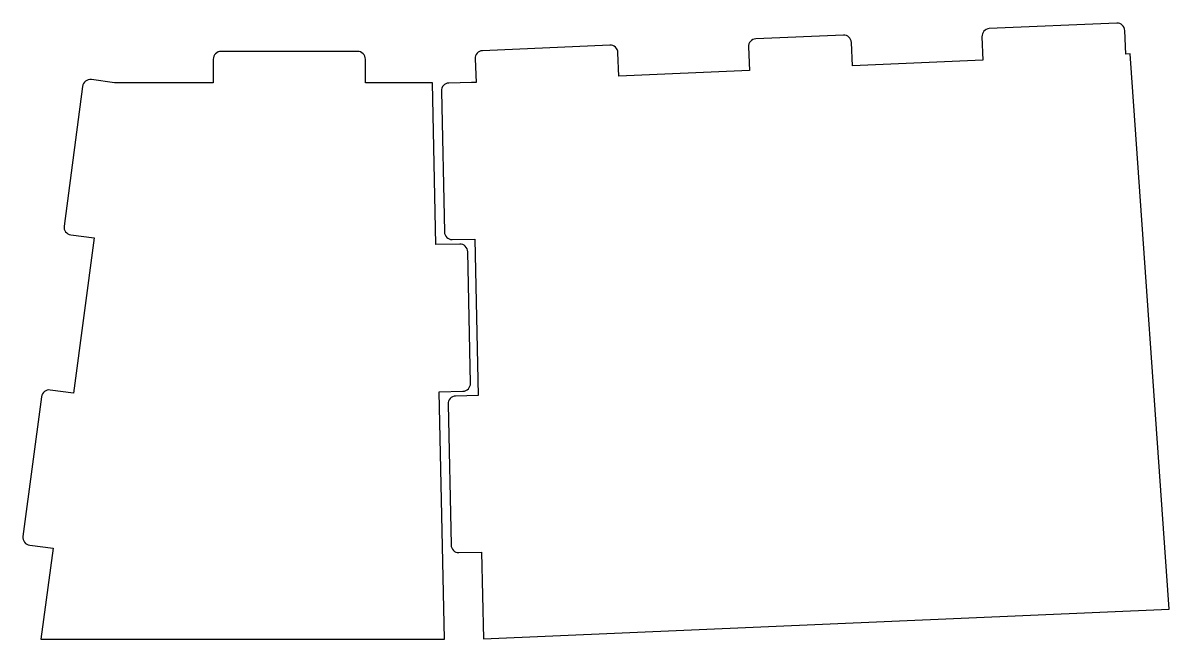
# Model space of a CAD drawing. Header units: millimetres. Extents: x -40.8 to 32.4, y -14.4 to 24.9.
import ezdxf

# ---------------------------------------------------------------- set-up
doc = ezdxf.new("R2010")
doc.units = ezdxf.units.MM
doc.layers.get('0').update_dxf_attribs({"linetype": 'CONTINUOUS'})

msp = doc.modelspace()

# ---------------------------------------------------------------- linework, layer by layer
for p, q in [((29.024, 24.905), (20.877, 24.55)), ((29.594, 22.928), (29.53, 24.426)), ((-3.344, 23.495), (-11.491, 23.14)), ((11.565, 24.144), (5.968, 23.9)), ((12.135, 22.167), (12.071, 23.666)), ((20.413, 24.029), (20.476, 22.53)), ((-2.774, 21.517), (-2.837, 23.016)), ((5.504, 23.38), (5.567, 21.881)), ((29.885, 22.94), (29.594, 22.928)), ((32.362, -12.525), (29.885, 22.94)), ((-11.955, 22.619), (-11.891, 21.12)), ((20.476, 22.53), (12.135, 22.167)), ((5.567, 21.881), (-2.774, 21.517)), ((-14.113, 20.566), (-13.92, 11.568)), ((-12.182, 21.108), (-13.638, 21.076)), ((-11.891, 21.12), (-12.182, 21.108)), ((-13.424, 11.079), (-11.968, 11.11)), ((-11.968, 11.11), (-11.754, 1.112)), ((-11.754, 1.112), (-13.21, 1.081)), ((-13.684, 0.571), (-13.491, -8.427)), ((-12.995, -8.917), (-11.539, -8.885)), ((-11.539, -8.885), (-11.42, -14.432)), ((-11.42, -14.432), (32.362, -12.525))]:
    msp.add_line(p, q)
msp.add_lwpolyline([(-40.83, -7.885, 0.414214), (-40.4, -8.447), (-38.913, -8.643), (-39.681, -14.443), (-13.92, -14.443), (-14.259, 1.359), (-12.739, 1.391, 0.414214), (-12.25, 1.902), (-12.43, 10.3, 0.414214), (-12.941, 10.789), (-14.46, 10.756), (-14.682, 21.097), (-18.962, 21.097), (-18.962, 22.597, 0.414214), (-19.462, 23.097), (-28.177, 23.097, 0.414214), (-28.677, 22.597), (-28.677, 21.097), (-34.977, 21.097), (-36.464, 21.294, 0.414214), (-37.026, 20.864), (-38.206, 11.942, 0.414214), (-37.776, 11.381), (-36.289, 11.184), (-37.601, 1.27), (-39.088, 1.467, 0.414214), (-39.65, 1.037)], format="xyb", close=True)
for centre, major_axis, start_param, end_param in [((29.045, 24.405), (-0.011, 0.5), 4.733836, 6.304632), ((20.898, 24.05), (-0.011, 0.5), 0.021447, 1.592243), ((-3.322, 22.995), (-0.011, 0.5), 4.733836, 6.304632), ((5.989, 23.401), (-0.011, 0.5), 0.021447, 1.592243), ((11.586, 23.644), (-0.011, 0.5), 4.733836, 6.304632), ((-11.47, 22.64), (-0.011, 0.5), 0.021447, 1.592243), ((-13.628, 20.576), (-0.011, 0.5), 6.283185, 7.853982), ((-13.435, 11.579), (0.011, -0.5), 4.712389, 6.283185), ((-13.199, 0.581), (-0.011, 0.5), 6.283185, 7.853982), ((-13.006, -8.417), (0.011, -0.5), 4.712389, 6.283185)]:
    msp.add_ellipse(centre, major_axis=major_axis, ratio=0.970848, start_param=start_param, end_param=end_param)

doc.saveas('drawing.dxf')
